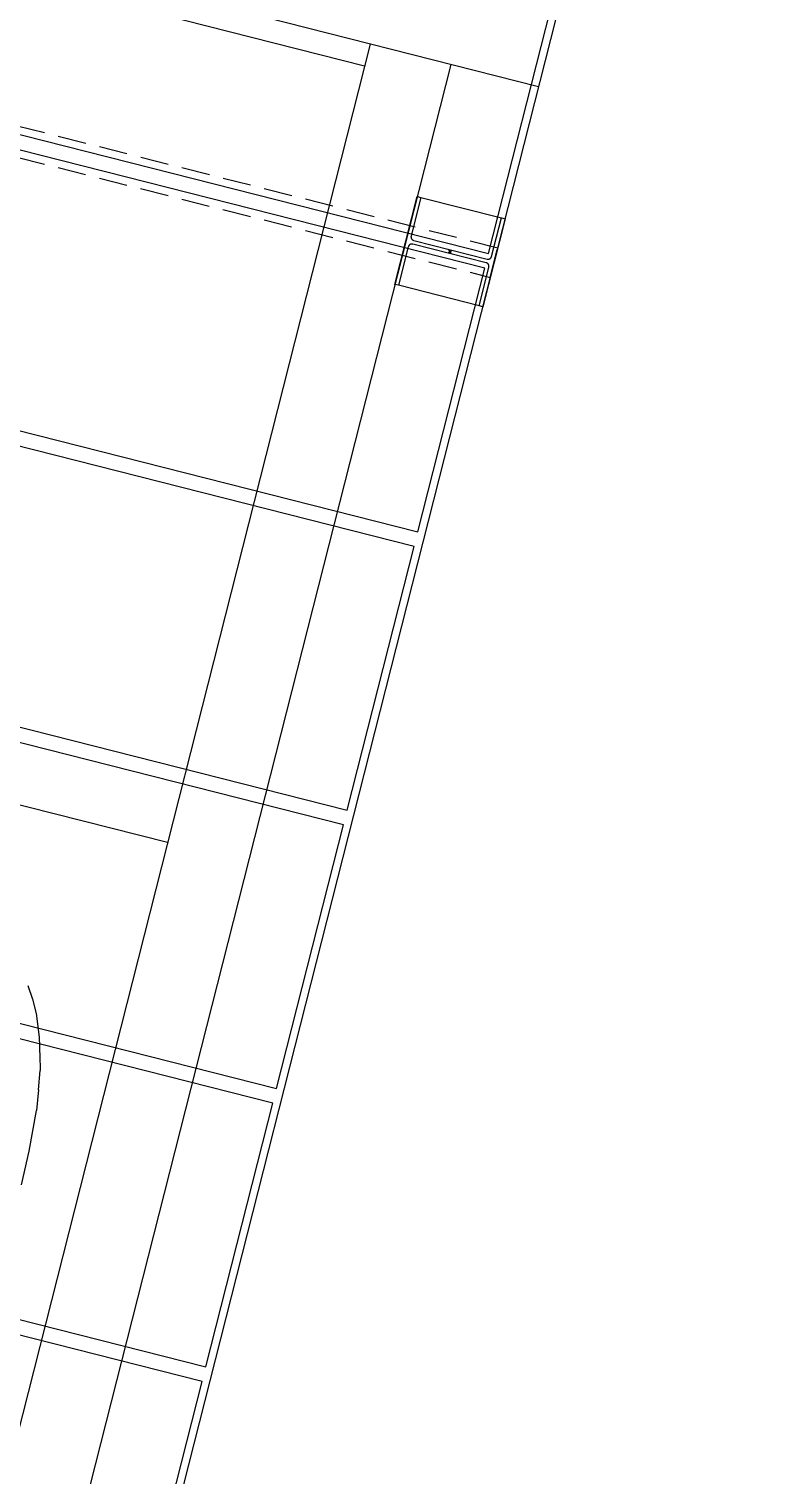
# Model space of a CAD drawing. Header units: inches. Extents: x 6322 to 85903, y -36042 to 7673.
# Drawn here: x 78075.7 to 78172.7, y 964 to 1155.4 of the extents above; entities that cross this region are included whole.
import ezdxf

# ---------------------------------------------------------------- set-up
doc = ezdxf.new("R2010")
doc.units = ezdxf.units.IN
doc.header["$LTSCALE"] = 10
doc.linetypes.add('Amconstr', pattern=[9999, 9999, 0])
doc.linetypes.add('HIDDEN2', pattern=[0.1875, 0.125, -0.0625])
for name, color, linetype in [('ADSK_ASSOC_ENTITY_BACKUPS', 7, 'Continuous'), ('afaq', 6, 'Continuous'), ('CAR1', 250, 'Continuous'), ('PARK LINE', 2, 'Continuous'), ('SHADE COL', 7, 'Continuous'), ('SHADE I SEC BEAM', 11, 'HIDDEN2'), ('SOLAR PANEL', 10, 'Continuous')]:
    doc.layers.add(name, color=color, linetype=linetype)

# ---------------------------------------------------------------- blocks, each defined once
blk = doc.blocks.new('A$C66fa2cac')
at = {"layer": 'SHADE COL', "color": 1, "linetype": 'Amconstr', "lineweight": 25}
for p, q in [((-5.5, 6), (5.5, 6)), ((-0.25, 0.25), (0.25, -0.25)), ((0.25, 0.25), (-0.25, -0.25)), ((5.5, -6), (-5.5, -6))]:
    blk.add_line(p, q, dxfattribs=at)
at = {"layer": 'SHADE COL', "linetype": 'Amconstr', "lineweight": 25}
blk.add_lwpolyline([(-6, -6), (-6, 6), (-5.5, 6), (-5.5, 0.75, 0.414214), (-5, 0.25), (5, 0.25, 0.414214), (5.5, 0.75), (5.5, 6), (6, 6), (6, -6), (5.5, -6), (5.5, -0.75, 0.414214), (5, -0.25), (-5, -0.25, 0.414214), (-5.5, -0.75), (-5.5, -6), (-6, -6)], format="xyb", dxfattribs=at)
blk = doc.blocks.new('*U76')
at = {"layer": 'SHADE COL', "linetype": 'Amconstr', "lineweight": 25, "xscale": -1, "rotation": 345.7461911167138}
blk.add_blockref('A$C66fa2cac', (-5.82, 1.48), dxfattribs=at)
blk = doc.blocks.new('*U105')
at = {"layer": 'SHADE COL', "color": 0, "linetype": 'ByBlock', "lineweight": -2}
blk.add_blockref('*U76', (-224.55, -883.92), dxfattribs=at)
blk = doc.blocks.new('*U171')
at = {"layer": 'SOLAR PANEL'}
blk.add_lwpolyline([(-39, 18), (-39, -18), (39, -18), (39, 18)], close=True, dxfattribs=at)
blk = doc.blocks.new('*U172')
at = {"layer": 'SOLAR PANEL', "color": 0, "linetype": 'ByBlock', "lineweight": -2}
for p in [(160, 950), (160, 912), (160, 874), (160, 836), (160, 798), (160, 760)]:
    blk.add_blockref('*U171', p, dxfattribs=at)
blk = doc.blocks.new('*U79')
at = {"layer": 'SOLAR PANEL', "xscale": -1, "rotation": 165.7461911174656}
blk.add_blockref('*U172', (-184.49, 86.07), dxfattribs=at)
blk = doc.blocks.new('*U104')
at = {"layer": 'ADSK_ASSOC_ENTITY_BACKUPS', "linetype": 'Amconstr', "lineweight": 25}
blk.add_blockref('*U79', (0, 0), dxfattribs=at)
at = {"layer": 'SOLAR PANEL', "color": 0, "linetype": 'ByBlock', "lineweight": -2}
blk.add_blockref('*U79', (0, 0), dxfattribs=at)
blk = doc.blocks.new('*U77')
at = {"layer": 'SHADE I SEC BEAM', "ltscale": 3}
blk.add_lwpolyline([(-0.49, -1.94), (-232.13, 56.91), (-231.15, 60.78), (0.49, 1.94)], close=True, dxfattribs=at)
blk = doc.blocks.new('*U78')
at = {"layer": 'SHADE I SEC BEAM', "color": 0, "linetype": 'ByBlock', "lineweight": -2}
for p in [(-168.41, -662.94), (-224.55, -883.92)]:
    blk.add_blockref('*U77', p, dxfattribs=at)
blk = doc.blocks.new('*U156')
at = {"layer": 'PARK LINE', "linetype": 'Amconstr', "lineweight": 25}
blk.add_line((-22.29, 5.66), (-218.07, 55.4), dxfattribs=at)
blk = doc.blocks.new('*U157')
at = {"layer": 'PARK LINE', "color": 0, "linetype": 'ByBlock', "lineweight": -2}
for p in [(-208.79, -821.89), (-234.89, -924.63)]:
    blk.add_blockref('*U156', p, dxfattribs=at)
blk = doc.blocks.new('A$C6e495745')
at = {"layer": 'CAR1'}
for p, q in [((0.56, 36.29), (0.73, 31.73)), ((0.73, 31.73), (1.19, 26.26)), ((1.64, 23.56), (1.19, 26.26)), ((1.64, 23.56), (2.07, 21.03)), ((2.65, 19.1), (2.07, 21.03)), ((2.66, 19.07), (2.63, 19.14)), ((2.85, 18.45), (2.66, 19.07)), ((3.01, 17.94), (2.85, 18.45)), ((3.35, 16.82), (3.01, 17.94)), ((4.55, 13.89), (3.35, 16.82)), ((5.51, 12.16), (4.55, 13.89)), ((6.59, 10.61), (5.51, 12.16))]:
    blk.add_line(p, q, dxfattribs=at)

msp = doc.modelspace()

# ---------------------------------------------------------------- linework, layer by layer
at = {"layer": 'afaq', "lineweight": -3}
for p, q in [((78120.87071, 1153.34289), (77884.50169, 222.89693)), ((78131.53207, 1150.6345), (77895.16305, 220.18854))]:
    msp.add_line(p, q, dxfattribs=at)
msp.add_lwpolyline([(77643.8331, -817.88721), (78397.00439, 2146.90572)], dxfattribs=at)
msp.add_lwpolyline([(78143.16264, 1147.67989), (77948.02745, 1197.25172, -0.414213562), (77930.67552, 1226.4221), (77945.44859, 1284.57497, -0.414213562), (77974.61896, 1301.92689), (78169.75416, 1252.35506)], format="xyb", dxfattribs=at)

# ---------------------------------------------------------------- block references
at = {"layer": 'CAR1', "rotation": 164.9497587353136}
msp.add_blockref('A$C6e495745', (78084.66424, 1037.30417), dxfattribs=at)
at = {"layer": 'PARK LINE', "linetype": 'Amconstr', "lineweight": 25, "xscale": -1, "rotation": 151.4923822348115}
msp.add_blockref('*U157', (77907.53228, 220.14157), dxfattribs=at)
at = {"layer": 'SHADE COL', "linetype": 'Amconstr', "lineweight": 25, "xscale": -1, "rotation": 151.4923822349141}
msp.add_blockref('*U105', (77912.70285, 240.49507), dxfattribs=at)
at = {"layer": 'SHADE I SEC BEAM', "linetype": 'Amconstr', "lineweight": 25, "xscale": -1, "rotation": 151.4923822347902}
msp.add_blockref('*U78', (77912.70285, 240.49507), dxfattribs=at)
at = {"layer": 'SOLAR PANEL', "linetype": 'Amconstr', "lineweight": 25, "xscale": -1, "rotation": 151.4923822348075}
msp.add_blockref('*U104', (77917.38099, 258.91015), dxfattribs=at)

doc.saveas('drawing.dxf')
